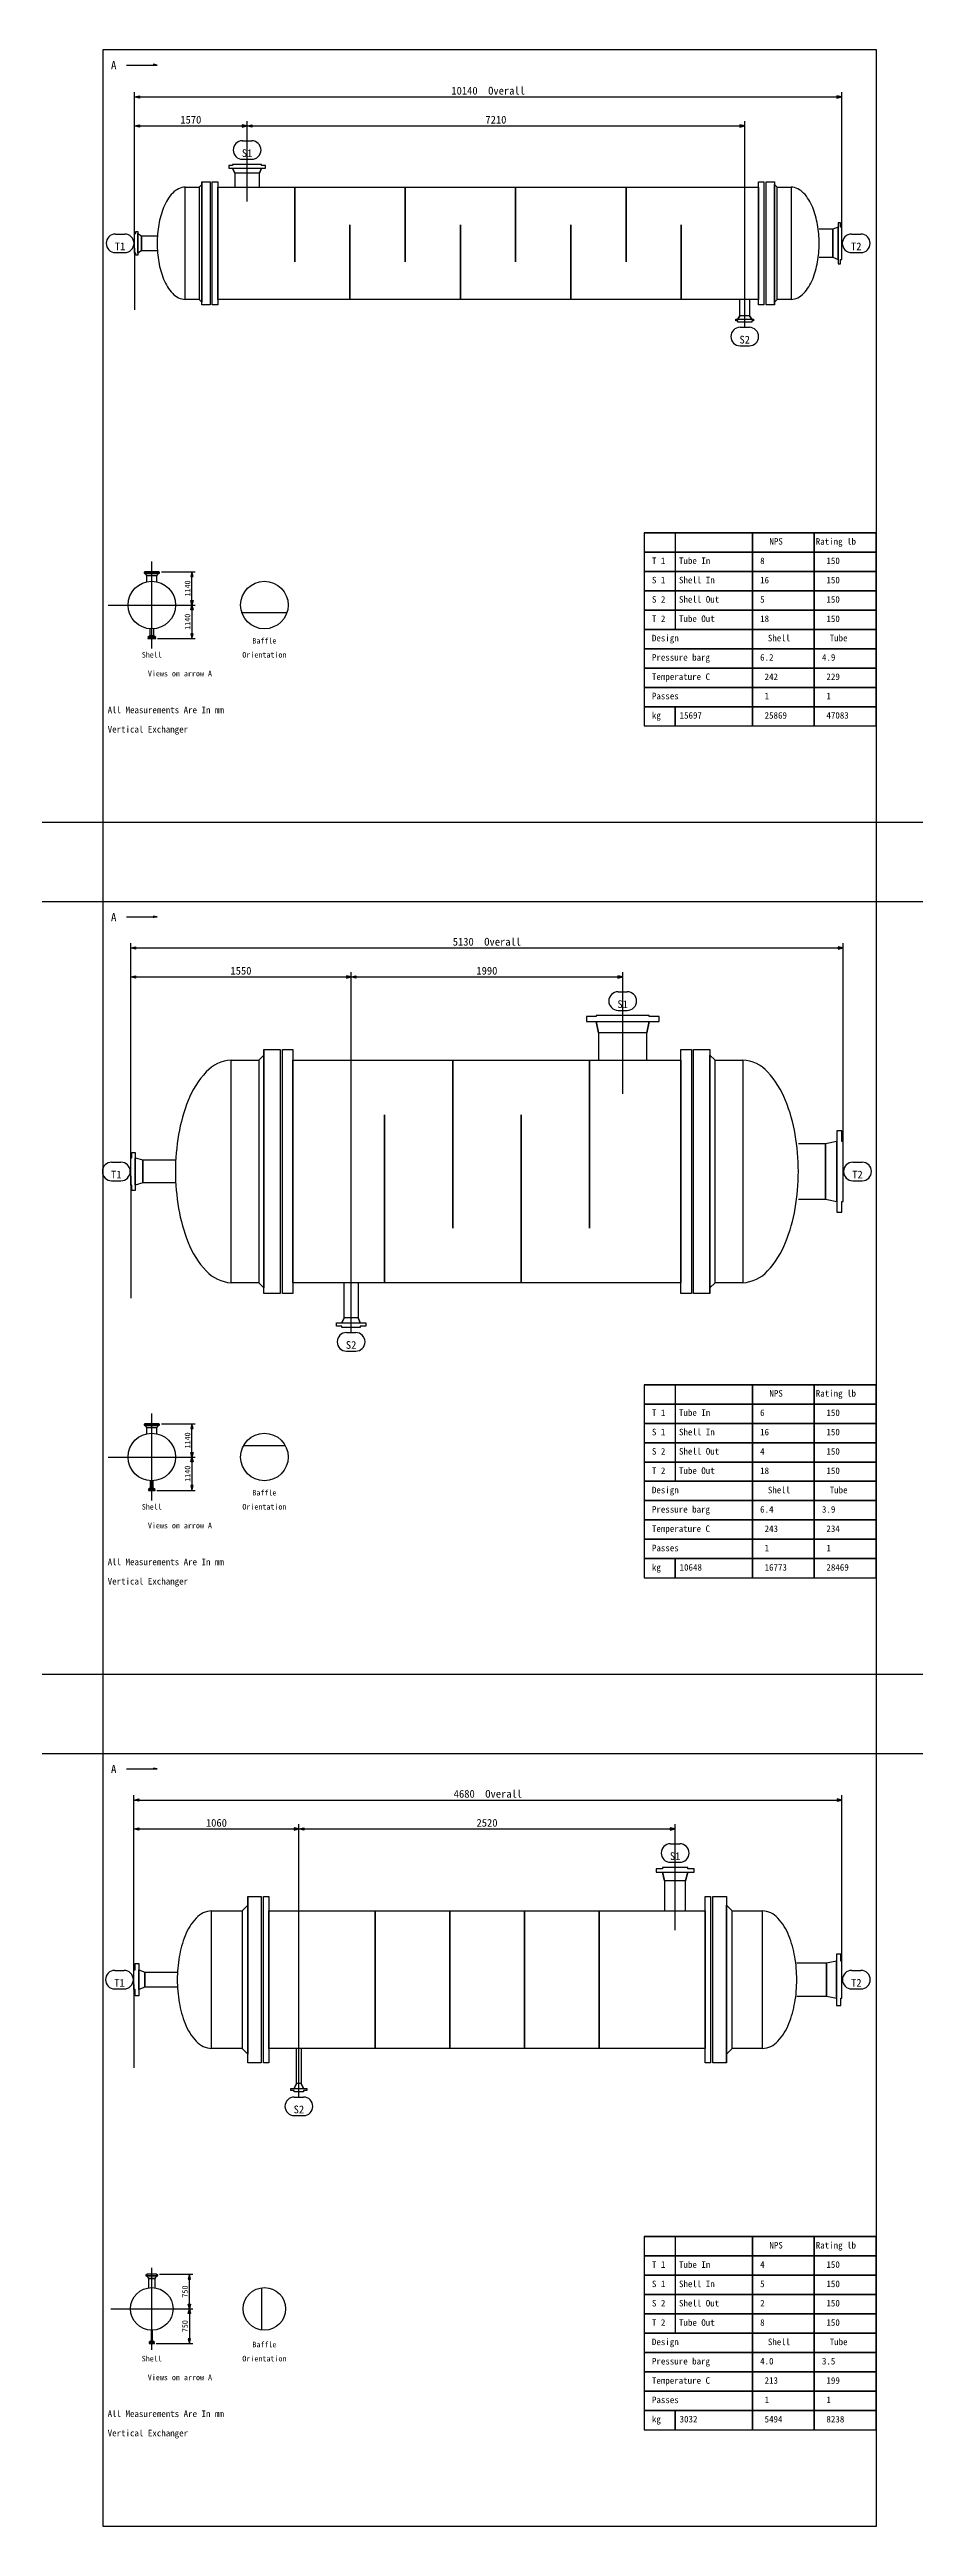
# Model space of a CAD drawing. Header units: millimetres. Extents: x -3006 to 2296, y -71 to 9552.
# Drawn here: x -913 to 185, y 6411 to 9552 of the extents above; entities that cross this region are included whole.
import ezdxf
from ezdxf.enums import TextEntityAlignment as Align

# ---------------------------------------------------------------- set-up
doc = ezdxf.new("R2010")
doc.units = ezdxf.units.MM
for name, color, linetype in [('1', 7, 'Continuous'), ('11', 7, 'Continuous'), ('12', 7, 'Continuous'), ('2', 7, 'Continuous'), ('7', 7, 'Continuous'), ('8', 7, 'Continuous')]:
    doc.layers.add(name, color=color, linetype=linetype)

msp = doc.modelspace()

# ---------------------------------------------------------------- linework, layer by layer
at = {"color": 1}
for points in [[(-945.219, 8471.933), (-845.219, 8471.933), (-845.219, 8571.933), (-945.219, 8571.933)], [(135.173, 8471.933), (235.173, 8471.933), (235.173, 8571.933), (135.173, 8571.933)], [(-945.219, 7391.541), (-845.219, 7391.541), (-845.219, 7491.541), (-945.219, 7491.541)], [(135.173, 7391.541), (235.173, 7391.541), (235.173, 7491.541), (135.173, 7491.541)]]:
    msp.add_lwpolyline(points, close=True, dxfattribs=at)
at = {"layer": '1'}
for p, q in [((-815.807, 9532.704), (-776.591, 9532.704)), ((-805.387, 9312.72), (-805.387, 9498.398)), ((91.577, 9312.72), (91.577, 9498.398)), ((-805.387, 9390.808), (-805.387, 9461.626)), ((-662.692, 9359.409), (-662.692, 9461.626)), ((-31.421, 9200.578), (-31.421, 9461.626)), ((-668.574, 9436.626), (-656.809, 9436.626)), ((-668.574, 9413.096), (-656.809, 9413.096)), ((-829.651, 9318.357), (-817.887, 9318.357)), ((-805.387, 9300.465), (-805.387, 9222.377)), ((104.077, 9318.357), (115.842, 9318.357)), ((-829.651, 9294.828), (-817.887, 9294.828)), ((104.077, 9294.828), (115.842, 9294.828)), ((-37.303, 9200.088), (-25.538, 9200.088)), ((-37.303, 9176.559), (-25.538, 9176.559)), ((-783.594, 8792.673), (-783.594, 8902.987)), ((-771.34, 8890.102), (-728.437, 8890.102)), ((-838.751, 8847.83), (-728.437, 8847.83)), ((-776.508, 8805.558), (-728.437, 8805.558)), ((-815.807, 8452.273), (-776.591, 8452.273)), ((-810.217, 8135.668), (-810.217, 8419.147)), ((93.241, 8135.668), (93.241, 8419.147)), ((-810.217, 8290.23), (-810.217, 8382.395)), ((-530.724, 7925.706), (-530.724, 8382.395)), ((-192.135, 8357.395), (-180.37, 8357.395)), ((-186.252, 8228.082), (-186.252, 8382.395)), ((-192.135, 8333.866), (-180.37, 8333.866)), ((-834.482, 8141.305), (-822.717, 8141.305)), ((105.741, 8141.305), (117.506, 8141.305)), ((-834.482, 8117.776), (-822.717, 8117.776)), ((-810.217, 8123.413), (-810.217, 7968.852)), ((105.741, 8117.776), (117.506, 8117.776)), ((-536.606, 7925.216), (-524.841, 7925.216)), ((-536.606, 7901.686), (-524.841, 7901.686)), ((-783.594, 7712.242), (-783.594, 7822.556)), ((-771.34, 7809.671), (-728.437, 7809.671)), ((-838.751, 7767.399), (-728.437, 7767.399)), ((-777.212, 7725.127), (-728.437, 7725.127)), ((-815.807, 7372.009), (-776.591, 7372.009)), ((-806.2, 7110.71), (-806.2, 7338.572)), ((91.798, 7110.71), (91.798, 7338.572)), ((-806.2, 7216.212), (-806.2, 7301.788)), ((-596.995, 6956.397), (-596.995, 7301.788)), ((-119.679, 7167.534), (-119.679, 7301.788)), ((-125.561, 7276.978), (-113.797, 7276.978)), ((-125.561, 7253.448), (-113.797, 7253.448)), ((-830.465, 7116.348), (-818.7, 7116.348)), ((104.298, 7116.348), (116.063, 7116.348)), ((-830.465, 7092.818), (-818.7, 7092.818)), ((-806.2, 7098.455), (-806.2, 6992.953)), ((104.298, 7092.818), (116.063, 7092.818)), ((-602.878, 6955.717), (-591.113, 6955.717)), ((-602.878, 6932.188), (-591.113, 6932.188)), ((-783.594, 6635.188), (-783.594, 6739.081)), ((-773.79, 6730.974), (-731.648, 6730.974)), ((-835.54, 6687.135), (-731.648, 6687.135)), ((-778.057, 6643.296), (-731.648, 6643.296))]:
    msp.add_line(p, q, dxfattribs=at)
for points in [[(-776.591, 9532.704), (-781.493, 9533.684), (-781.493, 9531.724)], [(-805.387, 9492.271), (-799.259, 9493.759), (-799.259, 9490.782), (-805.387, 9492.271), (91.577, 9492.271), (85.449, 9493.759), (85.449, 9490.782), (91.577, 9492.271)], [(-805.387, 9455.503), (-799.259, 9456.991), (-799.259, 9453.927), (-805.387, 9455.503), (-662.692, 9455.503), (-668.82, 9456.991), (-668.82, 9453.927), (-662.692, 9455.503)], [(-662.692, 9455.503), (-656.564, 9456.991), (-656.564, 9453.927), (-662.692, 9455.503), (-31.421, 9455.503), (-37.549, 9456.991), (-37.549, 9453.927), (-31.421, 9455.503)], [(-732.616, 8847.83), (-734.098, 8853.758), (-731.134, 8853.758), (-732.616, 8847.83), (-732.616, 8890.065), (-734.098, 8884.137), (-731.134, 8884.137), (-732.616, 8890.065)], [(-732.616, 8847.83), (-731.134, 8841.902), (-734.098, 8841.902), (-732.616, 8847.83), (-732.616, 8805.595), (-731.134, 8811.523), (-734.098, 8811.523), (-732.616, 8805.595)], [(-776.591, 8452.273), (-781.493, 8453.253), (-781.493, 8451.293)], [(-810.217, 8413.019), (-804.152, 8414.579), (-804.152, 8411.46), (-810.217, 8413.019), (93.241, 8413.019), (87.176, 8414.579), (87.176, 8411.46), (93.241, 8413.019)], [(-810.217, 8376.285), (-804.152, 8377.844), (-804.152, 8374.725), (-810.217, 8376.285), (-530.724, 8376.285), (-536.788, 8377.844), (-536.788, 8374.725), (-530.724, 8376.285)], [(-530.724, 8376.285), (-524.659, 8377.844), (-524.659, 8374.725), (-530.724, 8376.285), (-186.252, 8376.285), (-192.317, 8377.844), (-192.317, 8374.725), (-186.252, 8376.285)], [(-732.616, 7767.399), (-734.098, 7773.327), (-731.134, 7773.327), (-732.616, 7767.399), (-732.616, 7809.634), (-734.098, 7803.706), (-731.134, 7803.706), (-732.616, 7809.634)], [(-732.616, 7767.399), (-731.134, 7761.471), (-734.098, 7761.471), (-732.616, 7767.399), (-732.616, 7725.164), (-731.134, 7731.092), (-734.098, 7731.092), (-732.616, 7725.164)], [(-776.591, 7372.009), (-781.493, 7372.989), (-781.493, 7371.028)], [(-806.2, 7332.444), (-800.139, 7333.96), (-800.139, 7330.929), (-806.2, 7332.444), (91.798, 7332.444), (85.737, 7333.96), (85.737, 7330.929), (91.798, 7332.444)], [(-806.2, 7295.699), (-800.139, 7297.214), (-800.139, 7294.183), (-806.2, 7295.699), (-597.09, 7295.699), (-603.151, 7297.214), (-603.151, 7294.183), (-597.09, 7295.699)], [(-597.09, 7295.699), (-590.839, 7297.214), (-590.839, 7294.183), (-597.09, 7295.699), (-119.774, 7295.699), (-125.835, 7297.214), (-125.835, 7294.183), (-119.774, 7295.699)], [(-735.78, 6687.135), (-737.3, 6693.097), (-734.377, 6693.097), (-735.78, 6687.135), (-735.78, 6730.974), (-737.3, 6725.012), (-734.377, 6725.012), (-735.78, 6730.974)], [(-735.78, 6687.135), (-734.377, 6681.173), (-737.3, 6681.173), (-735.78, 6687.135), (-735.78, 6643.296), (-734.377, 6649.258), (-737.3, 6649.258), (-735.78, 6643.296)]]:
    msp.add_lwpolyline(points, dxfattribs=at)
for centre, start, end in [((-668.574, 9424.861), 90, 270), ((-656.809, 9424.861), 270, 90), ((-829.651, 9306.592), 90, 270), ((-817.887, 9306.592), 270, 90), ((104.077, 9306.592), 90, 270), ((115.842, 9306.592), 270, 90), ((-37.303, 9188.323), 90, 270), ((-25.538, 9188.323), 270, 90), ((-192.135, 8345.63), 90, 270), ((-180.37, 8345.63), 270, 90), ((-834.482, 8129.541), 90, 270), ((-822.717, 8129.541), 270, 90), ((105.741, 8129.541), 90, 270), ((117.506, 8129.541), 270, 90), ((-536.606, 7913.451), 90, 270), ((-524.841, 7913.451), 270, 90), ((-125.561, 7265.213), 90, 270), ((-113.797, 7265.213), 270, 90), ((-830.465, 7104.583), 90, 270), ((-818.7, 7104.583), 270, 90), ((104.298, 7104.583), 90, 270), ((116.063, 7104.583), 270, 90), ((-602.878, 6943.953), 90, 270), ((-591.113, 6943.953), 270, 90)]:
    msp.add_arc(centre, 11.765, start, end, dxfattribs=at)
at = {"layer": '11'}
for points in [[(-845.219, 9552.325), (135.173, 9552.325), (135.173, 8571.933), (-845.219, 8571.933), (-845.219, 9552.325)], [(-158.944, 8939.567), (135.174, 8939.567), (-158.944, 8939.567), (-158.944, 8915.057), (135.174, 8915.057), (-158.944, 8915.057), (-158.944, 8890.547), (135.174, 8890.547), (-158.944, 8890.547), (-158.944, 8866.037), (135.174, 8866.037), (-158.944, 8866.037), (-158.944, 8841.528), (135.174, 8841.528), (-158.944, 8841.528), (-158.944, 8817.018), (135.174, 8817.018), (-158.944, 8817.018), (-158.944, 8792.508), (135.174, 8792.508), (-158.944, 8792.508), (-158.944, 8767.998), (135.174, 8767.998), (-158.944, 8767.998), (-158.944, 8743.488), (135.174, 8743.488), (-158.944, 8743.488), (-158.944, 8718.979), (135.174, 8718.979), (-158.944, 8718.979), (-158.944, 8694.469), (-119.728, 8694.469), (-119.728, 8718.979), (-119.728, 8694.469), (-21.689, 8694.469), (-21.689, 8939.567), (-21.689, 8694.469), (56.742, 8694.469), (56.742, 8939.567), (56.742, 8694.469), (135.174, 8694.469), (135.174, 8939.567), (-119.728, 8939.567), (-119.728, 8817.018)], [(-845.219, 8471.933), (135.173, 8471.933), (135.173, 7491.541), (-845.219, 7491.541), (-845.219, 8471.933)], [(-158.944, 7859.136), (135.174, 7859.136), (-158.944, 7859.136), (-158.944, 7834.626), (135.174, 7834.626), (-158.944, 7834.626), (-158.944, 7810.116), (135.174, 7810.116), (-158.944, 7810.116), (-158.944, 7785.606), (135.174, 7785.606), (-158.944, 7785.606), (-158.944, 7761.097), (135.174, 7761.097), (-158.944, 7761.097), (-158.944, 7736.587), (135.174, 7736.587), (-158.944, 7736.587), (-158.944, 7712.077), (135.174, 7712.077), (-158.944, 7712.077), (-158.944, 7687.567), (135.174, 7687.567), (-158.944, 7687.567), (-158.944, 7663.057), (135.174, 7663.057), (-158.944, 7663.057), (-158.944, 7638.548), (135.174, 7638.548), (-158.944, 7638.548), (-158.944, 7614.038), (-119.728, 7614.038), (-119.728, 7638.548), (-119.728, 7614.038), (-21.689, 7614.038), (-21.689, 7859.136), (-21.689, 7614.038), (56.742, 7614.038), (56.742, 7859.136), (56.742, 7614.038), (135.174, 7614.038), (135.174, 7859.136), (-119.728, 7859.136), (-119.728, 7736.587)], [(-845.219, 7391.541), (135.174, 7391.541), (135.174, 6411.149), (-845.219, 6411.149), (-845.219, 7391.541)], [(-158.944, 6778.871), (135.174, 6778.871), (-158.944, 6778.871), (-158.944, 6754.362), (135.174, 6754.362), (-158.944, 6754.362), (-158.944, 6729.852), (135.174, 6729.852), (-158.944, 6729.852), (-158.944, 6705.342), (135.174, 6705.342), (-158.944, 6705.342), (-158.944, 6680.832), (135.174, 6680.832), (-158.944, 6680.832), (-158.944, 6656.322), (135.174, 6656.322), (-158.944, 6656.322), (-158.944, 6631.813), (135.174, 6631.813), (-158.944, 6631.813), (-158.944, 6607.303), (135.174, 6607.303), (-158.944, 6607.303), (-158.944, 6582.793), (135.174, 6582.793), (-158.944, 6582.793), (-158.944, 6558.283), (135.174, 6558.283), (-158.944, 6558.283), (-158.944, 6533.773), (-119.728, 6533.773), (-119.728, 6558.283), (-119.728, 6533.773), (-21.689, 6533.773), (-21.689, 6778.871), (-21.689, 6533.773), (56.742, 6533.773), (56.742, 6778.871), (56.742, 6533.773), (135.174, 6533.773), (135.174, 6778.871), (-119.728, 6778.871), (-119.728, 6656.322)]]:
    msp.add_lwpolyline(points, dxfattribs=at)
at = {"layer": '2'}
for p, q in [((-741.13, 9377.852), (-741.13, 9377.852)), ((27.321, 9377.852), (27.321, 9377.852)), ((-741.13, 9235.332), (-741.13, 9235.332)), ((27.321, 9235.332), (27.321, 9235.332)), ((-668.817, 8838.346), (-612.657, 8838.346)), ((-683.033, 8270.587), (-683.033, 8270.587)), ((-33.943, 8270.587), (-33.943, 8270.587)), ((-683.033, 7988.495), (-683.033, 7988.495)), ((-33.943, 7988.495), (-33.943, 7988.495)), ((-666.404, 7782.218), (-615.069, 7782.218)), ((-707.611, 7191.901), (-707.611, 7191.901)), ((-9.063, 7191.901), (-9.063, 7191.901)), ((-707.611, 7017.264), (-707.611, 7017.264)), ((-9.063, 7017.264), (-9.063, 7017.264)), ((-643.893, 6661.021), (-643.893, 6713.248))]:
    msp.add_line(p, q, dxfattribs=at)
for points in [[(-647.109, 9377.852), (-647.109, 9395.361), (-644.308, 9402.014), (-639.405, 9402.014), (-639.405, 9405.078), (-644.308, 9405.078), (-644.308, 9406.479), (-681.076, 9406.479), (-681.076, 9405.078), (-685.978, 9405.078), (-685.978, 9402.014), (-681.076, 9402.014), (-644.308, 9402.014), (-647.109, 9395.361), (-678.274, 9395.361), (-681.076, 9402.014), (-678.274, 9395.361), (-678.274, 9377.852)], [(-741.13, 9377.852), (-723.359, 9377.852), (-723.359, 9235.332), (-741.13, 9235.332), (-741.13, 9377.852)], [(-723.359, 9377.852), (-720.032, 9381.179), (-720.032, 9384.68), (-709.615, 9384.68), (-709.615, 9228.504), (-720.032, 9228.504), (-720.032, 9384.68), (-720.032, 9232.006), (-723.359, 9235.332)], [(-706.813, 9384.68), (-699.985, 9384.68), (-699.985, 9228.504), (-706.813, 9228.504), (-706.813, 9384.68)], [(-699.985, 9377.852), (-13.824, 9377.852), (-13.824, 9235.332), (-699.985, 9235.332), (-699.985, 9377.852)], [(-13.824, 9384.68), (-6.996, 9384.68), (-6.996, 9228.504), (-13.824, 9228.504), (-13.824, 9384.68)], [(9.55, 9235.332), (6.223, 9232.006), (6.223, 9228.504), (-4.195, 9228.504), (-4.195, 9384.68), (6.223, 9384.68), (6.223, 9228.504), (6.223, 9381.179), (9.55, 9377.852)], [(9.55, 9377.852), (27.321, 9377.852), (27.321, 9235.332), (9.55, 9235.332), (9.55, 9377.852)], [(62.951, 9288.821), (80.459, 9288.821), (86.937, 9286.02), (86.937, 9280.504), (90.176, 9280.504), (90.176, 9286.02), (91.577, 9286.02), (91.577, 9327.165), (90.176, 9327.165), (90.176, 9332.68), (86.937, 9332.68), (86.937, 9327.165), (86.937, 9286.02), (86.937, 9327.165), (80.459, 9324.363), (80.459, 9288.821), (80.459, 9324.363), (62.951, 9324.363)], [(-776.76, 9296.963), (-796.457, 9296.963), (-801.447, 9294.161), (-801.447, 9291.535), (-803.986, 9291.535), (-803.986, 9294.161), (-805.387, 9294.161), (-805.387, 9319.023), (-803.986, 9319.023), (-803.986, 9321.65), (-801.447, 9321.65), (-801.447, 9319.023), (-801.447, 9294.161), (-801.447, 9319.023), (-796.457, 9316.222), (-796.457, 9296.963), (-796.457, 9316.222), (-776.76, 9316.222)], [(-25.293, 9235.332), (-25.293, 9214.497), (-22.491, 9210.208), (-20.303, 9210.208), (-20.303, 9208.107), (-22.491, 9208.107), (-22.491, 9206.706), (-40.35, 9206.706), (-40.35, 9208.107), (-42.538, 9208.107), (-42.538, 9210.208), (-40.35, 9210.208), (-22.491, 9210.208), (-25.293, 9214.497), (-37.549, 9214.497), (-40.35, 9210.208), (-37.549, 9214.497), (-37.549, 9235.332)], [(-776.999, 8877.246), (-776.999, 8885.397), (-774.628, 8888.212), (-773.739, 8888.212), (-773.739, 8889.472), (-774.628, 8889.472), (-774.628, 8890.065), (-792.56, 8890.065), (-792.56, 8889.472), (-793.449, 8889.472), (-793.449, 8888.212), (-792.56, 8888.212), (-774.628, 8888.212), (-792.56, 8888.212), (-790.189, 8885.397), (-776.999, 8885.397), (-790.189, 8885.397), (-790.189, 8877.246)], [(-786.187, 8817.821), (-786.187, 8808.856), (-788.558, 8807.077), (-788.336, 8807.077), (-788.336, 8806.188), (-788.558, 8806.188), (-788.558, 8805.595), (-778.63, 8805.595), (-778.63, 8806.188), (-778.852, 8806.188), (-778.852, 8807.077), (-778.63, 8807.077), (-788.558, 8807.077), (-778.63, 8807.077), (-781.001, 8808.856), (-786.187, 8808.856), (-781.001, 8808.856), (-781.001, 8817.821)], [(-155.409, 8270.587), (-155.409, 8305.242), (-152.637, 8319.797), (-140.161, 8319.797), (-140.161, 8325.862), (-152.637, 8325.862), (-152.637, 8327.248), (-219.868, 8327.248), (-219.868, 8325.862), (-232.344, 8325.862), (-232.344, 8319.797), (-219.868, 8319.797), (-152.637, 8319.797), (-155.409, 8305.242), (-217.095, 8305.242), (-219.868, 8319.797), (-217.095, 8305.242), (-217.095, 8270.587)], [(-683.033, 8270.587), (-647.858, 8270.587), (-647.858, 7988.495), (-683.033, 7988.495), (-683.033, 8270.587)], [(-647.858, 8270.587), (-641.274, 8277.171), (-641.274, 8284.102), (-620.654, 8284.102), (-620.654, 7974.979), (-641.274, 7974.979), (-641.274, 8284.102), (-641.274, 7981.91), (-647.858, 7988.495)], [(-617.881, 8284.102), (-604.539, 8284.102), (-604.539, 7974.979), (-617.881, 7974.979), (-617.881, 8284.102)], [(-604.539, 8270.587), (-112.437, 8270.587), (-112.437, 7988.495), (-604.539, 7988.495), (-604.539, 8270.587)], [(-112.437, 8284.102), (-99.095, 8284.102), (-99.095, 7974.979), (-112.437, 7974.979), (-112.437, 8284.102)], [(-69.118, 7988.495), (-75.703, 7981.91), (-75.703, 7974.979), (-96.322, 7974.979), (-96.322, 8284.102), (-75.703, 8284.102), (-75.703, 7974.979), (-75.703, 8277.171), (-69.118, 8270.587)], [(-69.118, 8270.587), (-33.943, 8270.587), (-33.943, 7988.495), (-69.118, 7988.495), (-69.118, 8270.587)], [(36.58, 8094.366), (71.235, 8094.366), (85.443, 8091.593), (85.443, 8077.905), (91.855, 8077.905), (91.855, 8091.593), (93.241, 8091.593), (93.241, 8167.488), (91.855, 8167.488), (91.855, 8181.177), (85.443, 8181.177), (85.443, 8167.488), (85.443, 8091.593), (85.443, 8167.488), (71.235, 8164.716), (71.235, 8094.366), (71.235, 8164.716), (36.58, 8164.716)], [(-753.556, 8114.986), (-794.795, 8114.986), (-804.499, 8112.213), (-804.499, 8105.282), (-808.831, 8105.282), (-808.831, 8112.213), (-810.217, 8112.213), (-810.217, 8146.868), (-808.831, 8146.868), (-808.831, 8153.799), (-804.499, 8153.799), (-804.499, 8146.868), (-804.499, 8112.213), (-804.499, 8146.868), (-794.795, 8144.096), (-794.795, 8114.986), (-794.795, 8144.096), (-753.556, 8144.096)], [(-521.887, 7988.495), (-521.887, 7944.136), (-519.114, 7937.378), (-512.01, 7937.378), (-512.01, 7933.22), (-519.114, 7933.22), (-519.114, 7931.834), (-542.333, 7931.834), (-542.333, 7933.22), (-549.438, 7933.22), (-549.438, 7937.378), (-542.333, 7937.378), (-519.114, 7937.378), (-521.887, 7944.136), (-539.561, 7944.136), (-542.333, 7937.378), (-539.561, 7944.136), (-539.561, 7988.495)], [(-776.999, 7796.815), (-776.999, 7804.966), (-774.628, 7807.781), (-773.739, 7807.781), (-773.739, 7809.041), (-774.628, 7809.041), (-774.628, 7809.634), (-792.56, 7809.634), (-792.56, 7809.041), (-793.449, 7809.041), (-793.449, 7807.781), (-792.56, 7807.781), (-774.628, 7807.781), (-792.56, 7807.781), (-790.189, 7804.966), (-776.999, 7804.966), (-790.189, 7804.966), (-790.189, 7796.815)], [(-785.446, 7737.316), (-785.446, 7727.758), (-787.817, 7726.646), (-787.595, 7726.646), (-787.595, 7725.757), (-787.817, 7725.757), (-787.817, 7725.164), (-779.296, 7725.164), (-779.296, 7725.757), (-779.593, 7725.757), (-779.593, 7726.646), (-779.296, 7726.646), (-787.817, 7726.646), (-779.296, 7726.646), (-781.667, 7727.758), (-785.446, 7727.758), (-781.667, 7727.758), (-781.667, 7737.316)], [(-106.515, 7191.901), (-106.515, 7229.784), (-103.484, 7240.769), (-95.529, 7240.769), (-95.529, 7245.315), (-103.484, 7245.315), (-103.484, 7246.831), (-135.684, 7246.831), (-135.684, 7245.315), (-143.64, 7245.315), (-143.64, 7240.769), (-135.684, 7240.769), (-103.484, 7240.769), (-106.515, 7229.784), (-133.033, 7229.784), (-135.684, 7240.769), (-133.033, 7229.784), (-133.033, 7191.901)], [(-669.066, 7191.901), (-661.869, 7199.099), (-661.869, 7210.085), (-644.822, 7210.085), (-644.822, 6999.081), (-661.869, 6999.081), (-661.869, 7210.085), (-661.869, 7010.067), (-669.066, 7017.264)], [(-641.791, 7210.085), (-634.972, 7210.085), (-634.972, 6999.081), (-641.791, 6999.081), (-641.791, 7210.085)], [(-81.513, 7210.085), (-74.694, 7210.085), (-74.694, 6999.081), (-81.513, 6999.081), (-81.513, 7210.085)], [(-47.419, 7017.264), (-54.616, 7010.067), (-54.616, 6999.081), (-72.042, 6999.081), (-72.042, 7210.085), (-54.616, 7210.085), (-54.616, 6999.081), (-54.616, 7199.099), (-47.419, 7191.901)], [(-707.706, 7191.901), (-669.066, 7191.901), (-669.066, 7017.264), (-707.706, 7017.264), (-707.706, 7191.901)], [(-634.972, 7191.901), (-81.513, 7191.901), (-81.513, 7017.264), (-634.972, 7017.264), (-634.972, 7191.901)], [(-47.419, 7191.901), (-9.158, 7191.901), (-9.158, 7017.264), (-47.419, 7017.264), (-47.419, 7191.901)], [(34.596, 7083.748), (72.479, 7083.748), (84.98, 7081.096), (84.98, 7072.004), (90.473, 7072.004), (90.473, 7081.096), (91.798, 7081.096), (91.798, 7128.07), (90.473, 7128.07), (90.473, 7137.162), (84.98, 7137.162), (84.98, 7128.07), (84.98, 7081.096), (84.98, 7128.07), (72.479, 7125.418), (72.479, 7083.748), (72.479, 7125.418), (34.596, 7125.418)], [(-751.271, 7094.923), (-792.562, 7094.923), (-800.139, 7092.082), (-800.139, 7084.126), (-804.685, 7084.126), (-804.685, 7092.082), (-806.2, 7092.082), (-806.2, 7117.084), (-804.685, 7117.084), (-804.685, 7125.039), (-800.139, 7125.039), (-800.139, 7117.084), (-800.139, 7092.082), (-800.139, 7117.084), (-792.562, 7114.243), (-792.562, 7094.923), (-792.562, 7114.243), (-751.271, 7114.243)], [(-594.059, 7017.264), (-594.059, 6973.131), (-591.029, 6966.502), (-586.862, 6966.502), (-586.862, 6963.85), (-591.029, 6963.85), (-591.029, 6962.335), (-602.772, 6962.335), (-602.772, 6963.85), (-607.318, 6963.85), (-607.318, 6966.502), (-602.772, 6966.502), (-591.029, 6966.502), (-594.059, 6973.131), (-600.121, 6973.131), (-602.772, 6966.502), (-600.121, 6973.131), (-600.121, 7017.264)], [(-779.502, 6713.789), (-779.502, 6725.713), (-777.164, 6728.986), (-776.112, 6728.986), (-776.112, 6730.389), (-777.164, 6730.389), (-777.164, 6730.974), (-790.024, 6730.974), (-790.024, 6730.389), (-791.076, 6730.389), (-791.076, 6728.986), (-790.024, 6728.986), (-777.164, 6728.986), (-790.024, 6728.986), (-787.686, 6725.713), (-779.502, 6725.713), (-787.686, 6725.713), (-787.686, 6713.789)], [(-784.529, 6660.247), (-784.529, 6646.569), (-786.867, 6644.698), (-786.75, 6644.698), (-786.75, 6643.88), (-786.867, 6643.88), (-786.867, 6643.296), (-780.321, 6643.296), (-780.321, 6643.88), (-780.438, 6643.88), (-780.438, 6644.698), (-780.321, 6644.698), (-786.867, 6644.698), (-780.321, 6644.698), (-782.659, 6646.569), (-784.529, 6646.569), (-782.659, 6646.569), (-782.659, 6660.247)]]:
    msp.add_lwpolyline(points, dxfattribs=at)
for points in [[(-741.13, 9377.852, 0.1989124), (-757.064, 9370.329, 0.09849141), (-768.568, 9352.053, 0.05459569), (-774.732, 9330.292, 0.04366094), (-776.76, 9306.592, 0.04366094), (-774.732, 9282.893, 0.05459569), (-768.568, 9261.132, 0.09849141), (-757.064, 9242.855, 0.1989124), (-741.13, 9235.332, 0.1989124)], [(27.321, 9235.332, 0.1989124), (43.255, 9242.855, 0.09849141), (54.758, 9261.132, 0.05459569), (60.922, 9282.893, 0.04366094), (62.951, 9306.592, 0.04366094), (60.922, 9330.292, 0.05459569), (54.758, 9352.053, 0.09849141), (43.255, 9370.329, 0.1989124), (27.321, 9377.852, 0.1989124)], [(-683.033, 8270.587, 0.1989124), (-714.572, 8255.696, 0.09849141), (-737.341, 8219.521, 0.05459569), (-749.541, 8176.45, 0.04366094), (-753.556, 8129.541, 0.04366094), (-749.541, 8082.632, 0.05459569), (-737.341, 8039.56, 0.09849141), (-714.572, 8003.385, 0.1989124), (-683.033, 7988.495, 0.1989124)], [(-33.943, 7988.495, 0.1989124), (-2.404, 8003.385, 0.09849141), (20.365, 8039.56, 0.05459569), (32.565, 8082.632, 0.04366094), (36.58, 8129.541, 0.04366094), (32.565, 8176.45, 0.05459569), (20.365, 8219.521, 0.09849141), (-2.404, 8255.696, 0.1989124), (-33.943, 8270.587, 0.1989124)], [(-707.611, 7191.901, 0.1989124), (-727.136, 7182.683, 0.09849141), (-741.232, 7160.288, 0.05459569), (-748.785, 7133.623, 0.04366094), (-751.271, 7104.583, 0.04366094), (-748.785, 7075.542, 0.05459569), (-741.232, 7048.878, 0.09849141), (-727.136, 7026.483, 0.1989124), (-707.611, 7017.264, 0.1989124)], [(-9.063, 7017.264, 0.1989124), (10.462, 7026.483, 0.09849141), (24.558, 7048.878, 0.05459569), (32.111, 7075.542, 0.04366094), (34.596, 7104.583, 0.04366094), (32.111, 7133.623, 0.05459569), (24.558, 7160.288, 0.09849141), (10.462, 7182.683, 0.1989124), (-9.063, 7191.901, 0.1989124)]]:
    msp.add_lwpolyline(points, format="xyb", dxfattribs=at)
for centre, radius in [((-783.594, 8847.83), 30.157), ((-640.737, 8847.83), 30.157), ((-783.594, 7767.399), 30.157), ((-640.737, 7767.399), 30.157), ((-783.594, 6687.135), 26.946), ((-640.737, 6687.135), 26.946)]:
    msp.add_circle(centre, radius, dxfattribs=at)
at = {"layer": '7'}
for points in [[(-602.2, 9377.852), (-602.2, 9377.852), (-602.2, 9282.956), (-602.2, 9282.956), (-602.2, 9377.852)], [(-462.131, 9377.852), (-462.131, 9377.852), (-462.131, 9282.956), (-462.131, 9282.956), (-462.131, 9377.852)], [(-322.063, 9377.852), (-322.063, 9377.852), (-322.063, 9282.956), (-322.063, 9282.956), (-322.063, 9377.852)], [(-181.994, 9377.852), (-181.994, 9377.852), (-181.994, 9282.956), (-181.994, 9282.956), (-181.994, 9377.852)], [(-488.271, 7988.495), (-488.271, 7988.495), (-488.271, 8201.277), (-488.271, 8201.277), (-488.271, 7988.495)], [(-314.996, 7988.495), (-314.996, 7988.495), (-314.996, 8201.277), (-314.996, 8201.277), (-314.996, 7988.495)], [(-500.111, 7017.264), (-500.111, 7017.264), (-500.111, 7191.901), (-500.111, 7191.901), (-500.111, 7017.264)], [(-310.7, 7017.264), (-310.7, 7017.264), (-310.7, 7191.901), (-310.7, 7191.901), (-310.7, 7017.264)]]:
    msp.add_lwpolyline(points, dxfattribs=at)
at = {"layer": '8'}
for points in [[(-532.165, 9330.229), (-532.165, 9330.229), (-532.165, 9235.332), (-532.165, 9235.332), (-532.165, 9330.229)], [(-392.097, 9330.229), (-392.097, 9330.229), (-392.097, 9235.332), (-392.097, 9235.332), (-392.097, 9330.229)], [(-252.028, 9330.229), (-252.028, 9330.229), (-252.028, 9235.332), (-252.028, 9235.332), (-252.028, 9330.229)], [(-111.96, 9330.229), (-111.96, 9330.229), (-111.96, 9235.332), (-111.96, 9235.332), (-111.96, 9330.229)], [(-401.634, 8057.805), (-401.634, 8057.805), (-401.634, 8270.587), (-401.634, 8270.587), (-401.634, 8057.805)], [(-228.358, 8057.805), (-228.358, 8057.805), (-228.358, 8270.587), (-228.358, 8270.587), (-228.358, 8057.805)], [(-405.406, 7017.264), (-405.406, 7017.264), (-405.406, 7191.901), (-405.406, 7191.901), (-405.406, 7017.264)], [(-215.995, 7017.264), (-215.995, 7017.264), (-215.995, 7191.901), (-215.995, 7191.901), (-215.995, 7017.264)]]:
    msp.add_lwpolyline(points, dxfattribs=at)

# ---------------------------------------------------------------- texts
at = {"layer": '1'}
for p in [(-835.415, 9537.606), (-835.415, 8457.175), (-835.415, 7376.911)]:
    msp.add_text('A', height=10.294, dxfattribs=at).set_placement(p, align=Align.TOP_LEFT)
for s, height, p in [('10140  Overall', 9.80392, (-356.905, 9492.271)), ('1570', 9.8039, (-734.039, 9455.498)), ('7210', 9.8039, (-347.056, 9455.498)), ('S1', 9.8039, (-662.692, 9413.096)), ('T1', 9.8039, (-823.769, 9294.828)), ('T2', 9.8039, (109.96, 9294.828)), ('S2', 9.8039, (-31.421, 9176.559)), ('5130  Overall', 9.80392, (-358.488, 8413.019)), ('1550', 9.8039, (-670.47, 8376.268)), ('1990', 9.8039, (-358.488, 8376.268)), ('S1', 9.8039, (-186.252, 8333.866)), ('T1', 9.8039, (-828.599, 8117.776)), ('T2', 9.8039, (111.623, 8117.776)), ('S2', 9.8039, (-530.724, 7901.686)), ('4680  Overall', 9.80392, (-357.201, 7332.444)), ('1060', 9.8039, (-701.598, 7295.661)), ('2520', 9.8039, (-358.337, 7295.661)), ('S1', 9.8039, (-119.679, 7253.448)), ('T1', 9.8039, (-824.582, 7092.818)), ('T2', 9.8039, (110.181, 7092.818)), ('S2', 9.8039, (-596.995, 6932.188))]:
    msp.add_text(s, height=height, dxfattribs=at).set_placement(p, align=Align.BOTTOM_CENTER)
for s, height, p in [('1140', 7.1132, (-732.604, 8868.966)), ('1140', 7.1132, (-732.604, 8826.694)), ('1140', 7.1132, (-732.604, 7788.535)), ('1140', 7.1132, (-732.604, 7746.263)), ('750', 7.1312, (-735.814, 6709.054)), ('750', 7.1312, (-735.814, 6665.215))]:
    msp.add_text(s, height=height, rotation=90, dxfattribs=at).set_placement(p, align=Align.BOTTOM_CENTER)
for s, height, p in [('Baffle', 7.1132, (-640.737, 8806.163)), ('Shell', 7.1132, (-783.594, 8788.306)), ('Views on arrow A', 7.11322, (-747.88, 8764.497)), ('Orientation', 7.11322, (-640.737, 8788.306)), ('Shell', 7.1132, (-783.594, 7707.875)), ('Orientation', 7.11322, (-640.737, 7707.875)), ('Baffle', 7.1132, (-640.737, 7725.732)), ('Views on arrow A', 7.11322, (-747.88, 7684.066)), ('Shell', 7.1312, (-783.594, 6627.611)), ('Orientation', 7.13117, (-640.737, 6627.611)), ('Baffle', 7.1312, (-640.737, 6645.468)), ('Views on arrow A', 7.13117, (-747.88, 6603.801))]:
    msp.add_text(s, height=height, dxfattribs=at).set_placement(p, align=Align.TOP_CENTER)
at = {"layer": '12'}
for s, height, p in [('NPS', 8.3333, (-0.121, 8932.704)), ('Rating lb', 8.3333, (58.703, 8932.704)), ('T 1', 8.3333, (-149.14, 8908.194)), ('Tube In', 8.3333, (-114.826, 8908.194)), ('8', 8.333, (-11.885, 8908.194)), (' 150', 8.3333, (66.546, 8908.194)), ('S 1', 8.3333, (-149.14, 8883.684)), ('S 2', 8.3333, (-149.14, 8859.175)), ('Shell In', 8.3333, (-114.826, 8883.684)), ('Shell Out', 8.3333, (-114.826, 8859.175)), ('5', 8.333, (-11.885, 8859.175)), ('16', 8.3333, (-11.885, 8883.684)), (' 150', 8.3333, (66.546, 8883.684)), (' 150', 8.3333, (66.546, 8859.175)), ('T 2', 8.3333, (-149.14, 8834.665)), ('Tube Out', 8.3333, (-114.826, 8834.665)), ('18', 8.3333, (-11.885, 8834.665)), (' 150', 8.3333, (66.546, 8834.665)), ('Design', 8.3333, (-149.14, 8810.155)), ('Shell', 8.3333, (-2.081, 8810.155)), ('Tube', 8.3333, (76.35, 8810.155)), ('Pressure barg', 8.33333, (-149.14, 8785.645)), ('6.2', 8.3333, (-11.885, 8785.645)), ('4.9', 8.3333, (66.546, 8785.645)), ('Temperature C', 8.33333, (-149.14, 8761.135)), ('Passes', 8.3333, (-149.14, 8736.626)), (' 242', 8.3333, (-11.885, 8761.135)), (' 1', 8.3333, (-11.885, 8736.626)), (' 229', 8.3333, (66.546, 8761.135)), (' 1', 8.3333, (66.546, 8736.626)), (' All Measurements Are In mm', 8.33333, (-845.219, 8718.979)), ('kg', 8.3333, (-149.14, 8712.116)), (' 15697', 8.3333, (-119.728, 8712.116)), (' 25869', 8.3333, (-11.885, 8712.116)), (' 47083', 8.3333, (66.546, 8712.116)), (' Vertical Exchanger', 8.33333, (-845.219, 8694.469)), ('T 1', 8.3333, (-149.14, 7827.763)), ('Tube In', 8.3333, (-114.826, 7827.763)), ('6', 8.333, (-11.885, 7827.763)), ('NPS', 8.3333, (-0.121, 7852.273)), ('Rating lb', 8.3333, (58.703, 7852.273)), (' 150', 8.3333, (66.546, 7827.763)), ('S 1', 8.3333, (-149.14, 7803.253)), ('Shell In', 8.3333, (-114.826, 7803.253)), ('16', 8.3333, (-11.885, 7803.253)), (' 150', 8.3333, (66.546, 7803.253)), ('S 2', 8.3333, (-149.14, 7778.744)), ('Shell Out', 8.3333, (-114.826, 7778.744)), ('4', 8.333, (-11.885, 7778.744)), (' 150', 8.3333, (66.546, 7778.744)), ('T 2', 8.3333, (-149.14, 7754.234)), ('Design', 8.3333, (-149.14, 7729.724)), ('Tube Out', 8.3333, (-114.826, 7754.234)), ('18', 8.3333, (-11.885, 7754.234)), ('Shell', 8.3333, (-2.081, 7729.724)), (' 150', 8.3333, (66.546, 7754.234)), ('Tube', 8.3333, (76.35, 7729.724)), ('Pressure barg', 8.33333, (-149.14, 7705.214)), ('6.4', 8.3333, (-11.885, 7705.214)), ('3.9', 8.3333, (66.546, 7705.214)), ('Temperature C', 8.33333, (-149.14, 7680.704)), (' 243', 8.3333, (-11.885, 7680.704)), (' 234', 8.3333, (66.546, 7680.704)), (' All Measurements Are In mm', 8.33333, (-845.219, 7638.548)), ('Passes', 8.3333, (-149.14, 7656.195)), (' 1', 8.3333, (-11.885, 7656.195)), (' 1', 8.3333, (66.546, 7656.195)), (' Vertical Exchanger', 8.33333, (-845.219, 7614.038)), ('kg', 8.3333, (-149.14, 7631.685)), (' 10648', 8.3333, (-119.728, 7631.685)), (' 16773', 8.3333, (-11.885, 7631.685)), (' 28469', 8.3333, (66.546, 7631.685)), ('NPS', 8.3333, (-0.121, 6772.009)), ('Rating lb', 8.3333, (58.703, 6772.009)), ('T 1', 8.3333, (-149.14, 6747.499)), ('S 1', 8.3333, (-149.14, 6722.989)), ('Tube In', 8.3333, (-114.826, 6747.499)), ('Shell In', 8.3333, (-114.826, 6722.989)), ('4', 8.333, (-11.885, 6747.499)), ('5', 8.333, (-11.885, 6722.989)), (' 150', 8.3333, (66.546, 6747.499)), (' 150', 8.3333, (66.546, 6722.989)), ('S 2', 8.3333, (-149.14, 6698.479)), ('Shell Out', 8.3333, (-114.826, 6698.479)), ('2', 8.333, (-11.885, 6698.479)), (' 150', 8.3333, (66.546, 6698.479)), ('T 2', 8.3333, (-149.14, 6673.969)), ('Tube Out', 8.3333, (-114.826, 6673.969)), ('8', 8.333, (-11.885, 6673.969)), (' 150', 8.3333, (66.546, 6673.969)), ('Design', 8.3333, (-149.14, 6649.46)), ('Shell', 8.3333, (-2.081, 6649.46)), ('Tube', 8.3333, (76.35, 6649.46)), ('Temperature C', 8.33333, (-149.14, 6600.44)), ('Pressure barg', 8.33333, (-149.14, 6624.95)), ('4.0', 8.3333, (-11.885, 6624.95)), (' 213', 8.3333, (-11.885, 6600.44)), ('3.5', 8.3333, (66.546, 6624.95)), (' 199', 8.3333, (66.546, 6600.44)), ('Passes', 8.3333, (-149.14, 6575.93)), (' 1', 8.3333, (-11.885, 6575.93)), (' 1', 8.3333, (66.546, 6575.93)), (' All Measurements Are In mm', 8.33333, (-845.219, 6558.283)), (' Vertical Exchanger', 8.33333, (-845.219, 6533.773)), ('kg', 8.3333, (-149.14, 6551.42)), (' 3032', 8.3333, (-119.728, 6551.42)), (' 5494', 8.3333, (-11.885, 6551.42)), (' 8238', 8.3333, (66.546, 6551.42))]:
    msp.add_text(s, height=height, dxfattribs=at).set_placement(p, align=Align.TOP_LEFT)

doc.saveas('drawing.dxf')
